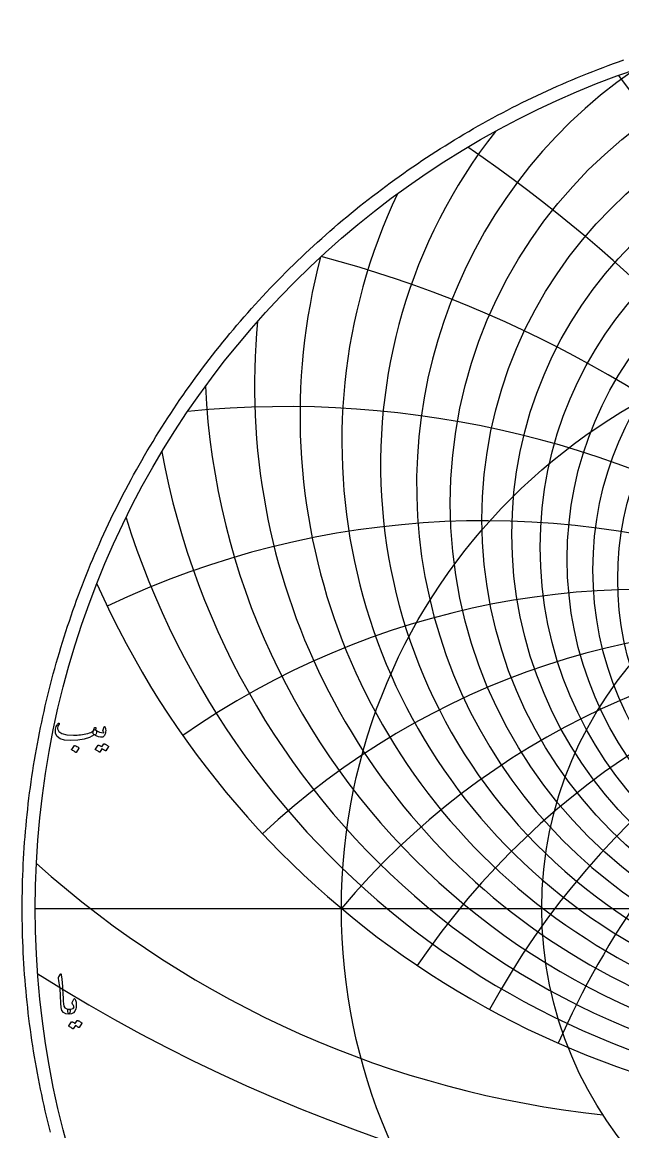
# Model space of a CAD drawing. Header units: millimetres. Extents: x -80 to 80, y -80 to 82.
# Drawn here: x -80.4 to -26.7, y -20 to 79.2 of the extents above; entities that cross this region are included whole.
import ezdxf

# ---------------------------------------------------------------- set-up
doc = ezdxf.new("R2010")
doc.units = ezdxf.units.MM
for name, color, linetype in [('CUT_OUTER', 1, 'Continuous'), ('ENGRAVE', 7, 'Continuous'), ('ENGRAVE_FINE', 8, 'Continuous'), ('TEXT', 5, 'Continuous')]:
    doc.layers.add(name, color=color, linetype=linetype)

msp = doc.modelspace()

# ---------------------------------------------------------------- linework, layer by layer
at = {"layer": 'CUT_OUTER'}
msp.add_lwpolyline([(-77.8401, -20.0063), (-77.9614, -19.5283), (-78.0798, -19.0496), (-78.1952, -18.5701), (-78.3077, -18.09), (-78.4172, -17.6092), (-78.5238, -17.1277), (-78.6274, -16.6455), (-78.728, -16.1628), (-78.8257, -15.6794), (-78.9204, -15.1954), (-79.0122, -14.7109), (-79.101, -14.2258), (-79.1868, -13.7402), (-79.2696, -13.2541), (-79.3494, -12.7674), (-79.4263, -12.2803), (-79.5001, -11.7927), (-79.571, -11.3047), (-79.6388, -10.8163), (-79.7037, -10.3274), (-79.7656, -9.8381), (-79.8244, -9.3485), (-79.8803, -8.8586), (-79.9332, -8.3683), (-79.983, -7.8776), (-80.0298, -7.3867), (-80.0736, -6.8955), (-80.1144, -6.4041), (-80.1522, -5.9124), (-80.187, -5.4205), (-80.2188, -4.9283), (-80.2475, -4.436), (-80.2732, -3.9436), (-80.2959, -3.4509), (-80.3155, -2.9582), (-80.3322, -2.4653), (-80.3458, -1.9724), (-80.3564, -1.4793), (-80.3639, -0.9863), (-80.3685, -0.4931), (-80.37, 0), (-80.3685, 0.4931), (-80.3639, 0.9863), (-80.3564, 1.4793), (-80.3458, 1.9724), (-80.3322, 2.4653), (-80.3155, 2.9582), (-80.2959, 3.4509), (-80.2732, 3.9436), (-80.2475, 4.436), (-80.2188, 4.9283), (-80.187, 5.4205), (-80.1522, 5.9124), (-80.1144, 6.4041), (-80.0736, 6.8955), (-80.0298, 7.3867), (-79.983, 7.8776), (-79.9332, 8.3683), (-79.8803, 8.8586), (-79.8244, 9.3485), (-79.7656, 9.8381), (-79.7037, 10.3274), (-79.6388, 10.8163), (-79.571, 11.3047), (-79.5001, 11.7927), (-79.4263, 12.2803), (-79.3494, 12.7674), (-79.2696, 13.2541), (-79.1868, 13.7402), (-79.101, 14.2258), (-79.0122, 14.7109), (-78.9204, 15.1954), (-78.8257, 15.6794), (-78.728, 16.1628), (-78.6274, 16.6455), (-78.5238, 17.1277), (-78.4172, 17.6092), (-78.3077, 18.09), (-78.1952, 18.5701), (-78.0798, 19.0496), (-77.9614, 19.5283), (-77.8401, 20.0063), (-77.7159, 20.4836), (-77.5888, 20.96), (-77.4587, 21.4357), (-77.3257, 21.9106), (-77.1898, 22.3846), (-77.051, 22.8578), (-76.9093, 23.3302), (-76.7647, 23.8016), (-76.6172, 24.2722), (-76.4668, 24.7419), (-76.3136, 25.2106), (-76.1575, 25.6784), (-75.9985, 26.1452), (-75.8366, 26.611), (-75.6719, 27.0758), (-75.5043, 27.5396), (-75.3339, 28.0024), (-75.1607, 28.4641), (-74.9846, 28.9248), (-74.8057, 29.3843), (-74.624, 29.8428), (-74.4395, 30.3001), (-74.2522, 30.7563), (-74.0621, 31.2113), (-73.8692, 31.6651), (-73.6735, 32.1178), (-73.475, 32.5692), (-73.2738, 33.0195), (-73.0698, 33.4684), (-72.8631, 33.9162), (-72.6536, 34.3626), (-72.4414, 34.8078), (-72.2265, 35.2516), (-72.0088, 35.6941), (-71.7884, 36.1353), (-71.5654, 36.5751), (-71.3396, 37.0135), (-71.1111, 37.4505), (-70.88, 37.8862), (-70.6462, 38.3204), (-70.4098, 38.7531), (-70.1706, 39.1844), (-69.9289, 39.6142), (-69.6845, 40.0426), (-69.4375, 40.4694), (-69.1879, 40.8947), (-68.9356, 41.3184), (-68.6808, 41.7406), (-68.4234, 42.1613), (-68.1634, 42.5803), (-67.9009, 42.9978), (-67.6358, 43.4136), (-67.3681, 43.8278), (-67.0979, 44.2403), (-66.8252, 44.6512), (-66.55, 45.0604), (-66.2722, 45.4679), (-65.992, 45.8736), (-65.7093, 46.2777), (-65.4241, 46.68), (-65.1364, 47.0806), (-64.8463, 47.4794), (-64.5538, 47.8764), (-64.2588, 48.2715), (-63.9614, 48.6649), (-63.6616, 49.0565), (-63.3594, 49.4462), (-63.0548, 49.834), (-62.7479, 50.22), (-62.4385, 50.604), (-62.1269, 50.9862), (-61.8128, 51.3664), (-61.4965, 51.7447), (-61.1778, 52.1211), (-60.8569, 52.4955), (-60.5336, 52.8679), (-60.2081, 53.2384), (-59.8803, 53.6068), (-59.5502, 53.9732), (-59.2179, 54.3376), (-58.8834, 54.6999), (-58.5467, 55.0602), (-58.2077, 55.4184), (-57.8666, 55.7745), (-57.5233, 56.1285), (-57.1778, 56.4804), (-56.8302, 56.8302), (-56.4804, 57.1778), (-56.1285, 57.5233), (-55.7745, 57.8666), (-55.4184, 58.2077), (-55.0602, 58.5467), (-54.6999, 58.8834), (-54.3376, 59.2179), (-53.9732, 59.5502), (-53.6068, 59.8803), (-53.2384, 60.2081), (-52.8679, 60.5336), (-52.4955, 60.8569), (-52.1211, 61.1778), (-51.7447, 61.4965), (-51.3664, 61.8128), (-50.9862, 62.1269), (-50.604, 62.4385), (-50.22, 62.7479), (-49.834, 63.0548), (-49.4462, 63.3594), (-49.0565, 63.6616), (-48.6649, 63.9614), (-48.2715, 64.2588), (-47.8764, 64.5538), (-47.4794, 64.8463), (-47.0806, 65.1364), (-46.68, 65.4241), (-46.2777, 65.7093), (-45.8736, 65.992), (-45.4679, 66.2722), (-45.0604, 66.55), (-44.6512, 66.8252), (-44.2403, 67.0979), (-43.8278, 67.3681), (-43.4136, 67.6358), (-42.9978, 67.9009), (-42.5803, 68.1634), (-42.1613, 68.4234), (-41.7406, 68.6808), (-41.3184, 68.9356), (-40.8947, 69.1879), (-40.4694, 69.4375), (-40.0426, 69.6845), (-39.6142, 69.9289), (-39.1844, 70.1706), (-38.7531, 70.4098), (-38.3204, 70.6462), (-37.8862, 70.88), (-37.4505, 71.1111), (-37.0135, 71.3396), (-36.5751, 71.5654), (-36.1353, 71.7884), (-35.6941, 72.0088), (-35.2516, 72.2265), (-34.8078, 72.4414), (-34.3626, 72.6536), (-33.9162, 72.8631), (-33.4684, 73.0698), (-33.0195, 73.2738), (-32.5692, 73.475), (-32.1178, 73.6735), (-31.6651, 73.8692), (-31.2113, 74.0621), (-30.7563, 74.2522), (-30.3001, 74.4395), (-29.8428, 74.624), (-29.3843, 74.8057), (-28.9248, 74.9846), (-28.4641, 75.1607), (-28.0024, 75.3339), (-27.5396, 75.5043), (-27.0758, 75.6719), (-26.611, 75.8366)], dxfattribs=at)
at = {"layer": 'ENGRAVE'}
msp.add_lwpolyline([(-79.2, 0), (79.2, 0)], dxfattribs=at)
for centre, radius in [((0, 0), 79.2), ((0, 34.7522), 39.2879), ((0, 29.4204), 27.1568), ((0, 0), 51.8435), ((0, 0), 33.9362)]:
    msp.add_circle(centre, radius, dxfattribs=at)
for centre, radius, start, end in [((0, 44.0485), 55.5419, 165.229653, 14.770347), ((0, 61.7847), 80.6541, 203.97548, 336.02452), ((0, -43.5018), 67.6769, 40, 140), ((0, -43.5018), 67.6769, 40, 140), ((-19.0512, 71.1001), 90.0328, 228.168317, 263.981304)]:
    msp.add_arc(centre, radius, start, end, dxfattribs=at)
at = {"layer": 'ENGRAVE_FINE'}
for centre, radius in [((0, 36.2101), 42.1169), ((0, 33.4458), 36.6167), ((0, 32.2731), 34.0835), ((0, 31.2194), 31.6718), ((0, 30.272), 29.3671)]:
    msp.add_circle(centre, radius, dxfattribs=at)
for centre, radius, start, end in [((0, 37.8404), 45.1265, 124.801633, 55.198367), ((-185.9406, -43.5018), 197.8739, 7.344159, 36.585691), ((-185.9406, -43.5018), 197.8739, 7.344159, 36.585691), ((0, 39.6686), 48.3442, 141.990147, 38.009853), ((-117.2198, -43.5018), 135.3537, 11.140372, 55.492982), ((-117.2198, -43.5018), 135.3537, 11.140372, 55.492982), ((0, 41.7254), 51.8027, 154.69046, 25.30954), ((-80.6541, -43.5018), 105.2865, 15.092561, 75.137638), ((-80.6541, -43.5018), 105.2865, 15.092561, 75.137638), ((0, 46.6844), 59.6105, 174.434401, 5.565599), ((0, 49.6913), 64.0688, 182.713134, 357.286866), ((-56.7876, -43.5018), 88.3459, 19.26514, 95.711992), ((-56.7876, -43.5018), 88.3459, 19.26514, 95.711992), ((0, 53.1427), 68.9929, 190.30301, 349.69699), ((0, 57.1329), 74.4795, 197.355869, 342.644131), ((-39.0733, -43.5018), 78.1465, 23.734738, 115.544112), ((-39.0733, -43.5018), 78.1465, 23.734738, 115.544112), ((39.0733, -43.5018), 78.1465, 64.455888, 156.265262), ((39.0733, -43.5018), 78.1465, 64.455888, 156.265262), ((-24.6324, -43.5018), 72.0202, 28.59547, 125.068875), ((-24.6324, -43.5018), 72.0202, 28.59547, 125.068875), ((24.6324, -43.5018), 72.0202, 54.931125, 151.40453), ((24.6324, -43.5018), 72.0202, 54.931125, 151.40453), ((-11.9333, -43.5018), 68.7209, 33.966107, 133.101185), ((-11.9333, -43.5018), 68.7209, 33.966107, 133.101185), ((11.9333, -43.5018), 68.7209, 46.898815, 146.033893), ((11.9333, -43.5018), 68.7209, 46.898815, 146.033893), ((0, 118.9871), 147.7245, 237.678517, 302.321483)]:
    msp.add_arc(centre, radius, start, end, dxfattribs=at)
at = {"layer": 'TEXT'}
for points in [[(-73.8092, 15.9485), (-73.8043, 15.946), (-73.7998, 15.9435), (-73.7956, 15.941), (-73.7917, 15.9385), (-73.7878, 15.9357), (-73.7836, 15.9323), (-73.779, 15.9282), (-73.7742, 15.9235), (-73.7339, 15.8761), (-73.718, 15.8086), (-73.7264, 15.7212), (-73.7592, 15.6138), (-73.7895, 15.5485), (-73.8204, 15.5076), (-73.8519, 15.4911), (-73.8841, 15.4989), (-73.9003, 15.5067), (-73.9141, 15.5101), (-73.9253, 15.5092), (-73.9341, 15.5039), (-74.3438, 15.2797), (-74.8334, 15.1216), (-75.4029, 15.0298), (-76.0524, 15.0042), (-76.5776, 15.0492), (-76.9742, 15.1691), (-77.2421, 15.364), (-77.3814, 15.6338), (-77.4029, 15.7612), (-77.4076, 15.8886), (-77.3954, 16.016), (-77.3664, 16.1434), (-77.3268, 16.2561), (-77.2777, 16.3594), (-77.2193, 16.4534), (-77.1516, 16.5381), (-77.1388, 16.5487), (-77.1253, 16.5555), (-77.1113, 16.5587), (-77.0966, 16.558), (-77.0829, 16.5521), (-77.0716, 16.5443), (-77.0629, 16.5346), (-77.0566, 16.5231), (-77.0538, 16.5118), (-77.0554, 16.4981), (-77.0613, 16.4818), (-77.0716, 16.4631), (-77.1441, 16.3569), (-77.1915, 16.2533), (-77.214, 16.1521), (-77.2115, 16.0534), (-77.0929, 15.8061), (-76.8168, 15.6288), (-76.3834, 15.5213), (-75.7926, 15.4839), (-75.6304, 15.4864), (-75.4685, 15.4939), (-75.3069, 15.5064), (-75.1456, 15.5238), (-74.9856, 15.5463), (-74.8278, 15.5738), (-74.6721, 15.6063), (-74.5186, 15.6437), (-74.3697, 15.6862), (-74.2476, 15.7287), (-74.1523, 15.7711), (-74.084, 15.8136), (-74.0576, 15.8361), (-74.0334, 15.8636), (-74.0114, 15.896), (-73.9915, 15.9335), (-73.9729, 15.9754), (-73.9547, 16.021), (-73.9367, 16.0703), (-73.9191, 16.1234), (-73.9122, 16.1396), (-73.9016, 16.1533), (-73.8872, 16.1646), (-73.8691, 16.1733), (-73.8498, 16.178), (-73.8316, 16.1771), (-73.8148, 16.1705), (-73.7992, 16.1583), (-73.7867, 16.1415), (-73.7792, 16.1209), (-73.7767, 16.0965), (-73.7792, 16.0684)], [(-73.959, 15.5488), (-74.0134, 15.6003), (-74.0415, 15.665), (-74.0434, 15.7427), (-74.019, 15.8336), (-73.9662, 15.9151), (-73.9178, 15.9647), (-73.8738, 15.9825), (-73.8341, 15.9685), (-73.6468, 15.8445), (-73.4594, 15.7574), (-73.2721, 15.7071), (-73.0847, 15.6937), (-73.0782, 15.695), (-73.0735, 15.6987), (-73.0707, 15.7049), (-73.0697, 15.7137), (-73.0744, 15.7302), (-73.0885, 15.7549), (-73.1119, 15.7877), (-73.1447, 15.8286), (-73.1509, 15.8411), (-73.1547, 15.8536), (-73.1559, 15.8661), (-73.1547, 15.8786), (-73.0348, 16.2233), (-73.0291, 16.2364), (-73.0223, 16.2458), (-73.0142, 16.2514), (-73.0048, 16.2533), (-72.9954, 16.2517), (-72.9873, 16.247), (-72.9804, 16.2392), (-72.9748, 16.2283), (-72.9373, 16.1162), (-72.9149, 16.0047), (-72.9074, 15.8939), (-72.9149, 15.7836), (-72.9392, 15.6466), (-72.9723, 15.5351), (-73.0142, 15.4492), (-73.0647, 15.3889), (-73.1031, 15.3558), (-73.1384, 15.3315), (-73.1706, 15.3159), (-73.1996, 15.309), (-73.367, 15.3053), (-73.5494, 15.344), (-73.7467, 15.4252), (-73.959, 15.5488)], [(-75.7027, 14.5596), (-75.6965, 14.5658), (-75.6877, 14.5696), (-75.6765, 14.5708), (-75.6627, 14.5696), (-75.5656, 14.5302), (-75.4741, 14.4821), (-75.3883, 14.4253), (-75.308, 14.3597), (-75.3002, 14.3497), (-75.2968, 14.3398), (-75.2977, 14.3298), (-75.303, 14.3198), (-75.5378, 13.9401), (-75.5466, 13.931), (-75.5578, 13.9288), (-75.5715, 13.9335), (-75.5878, 13.9451), (-75.6018, 13.9551), (-75.624, 13.97), (-75.6543, 13.99), (-75.6927, 14.015), (-75.7399, 14.045), (-75.7964, 14.08), (-75.8623, 14.1199), (-75.9375, 14.1649), (-75.9475, 14.1724), (-75.9525, 14.1799), (-75.9525, 14.1874), (-75.9475, 14.1949)], [(-73.0697, 14.6995), (-73.0635, 14.7057), (-73.0547, 14.7095), (-73.0435, 14.7107), (-73.0298, 14.7095), (-72.9806, 14.691), (-72.933, 14.6707), (-72.8869, 14.6486), (-72.8424, 14.6245), (-72.7992, 14.5983), (-72.7569, 14.5696), (-72.7155, 14.5384), (-72.675, 14.5046), (-72.6672, 14.4943), (-72.6638, 14.4834), (-72.6647, 14.4718), (-72.67, 14.4597), (-72.9099, 14.08), (-72.9164, 14.075), (-72.9261, 14.075), (-72.9389, 14.08), (-72.9548, 14.0899), (-72.9658, 14.0992), (-72.9836, 14.1118), (-73.0082, 14.1279), (-73.0398, 14.1474), (-73.0785, 14.1707), (-73.1247, 14.198), (-73.1784, 14.2294), (-73.2396, 14.2648), (-73.4295, 13.97), (-73.4382, 13.961), (-73.4494, 13.9588), (-73.4632, 13.9635), (-73.4794, 13.975), (-73.4935, 13.985), (-73.5156, 14), (-73.5459, 14.02), (-73.5843, 14.045), (-73.6315, 14.075), (-73.688, 14.1099), (-73.7539, 14.1499), (-73.8291, 14.1949), (-73.837, 14.2024), (-73.8404, 14.2099), (-73.8395, 14.2173), (-73.8341, 14.2248), (-73.5893, 14.5896), (-73.5831, 14.5958), (-73.5743, 14.5996), (-73.5631, 14.6008), (-73.5494, 14.5996), (-73.5075, 14.586), (-73.4669, 14.5702), (-73.4276, 14.5522), (-73.3895, 14.5321), (-73.3526, 14.5101), (-73.317, 14.4865), (-73.2827, 14.4614), (-73.2496, 14.4347)], [(-76.9495, -5.8677), (-76.9398, -5.8527), (-76.9308, -5.8427), (-76.9223, -5.8377), (-76.9145, -5.8377), (-76.9027, -5.8443), (-76.892, -5.864), (-76.8827, -5.8968), (-76.8746, -5.9427), (-76.8333, -6.3158), (-76.7996, -6.6609), (-76.7734, -6.9778), (-76.7547, -7.2666), (-76.7426, -7.5136), (-76.7315, -7.735), (-76.7214, -7.9308), (-76.7122, -8.101), (-76.7042, -8.2456), (-76.6978, -8.3645), (-76.693, -8.4579), (-76.6897, -8.5257), (-76.6454, -8.7286), (-76.5473, -8.8779), (-76.3956, -8.9734), (-76.1901, -9.0153), (-76.1329, -9.0303), (-76.0964, -9.0652), (-76.0805, -9.1202), (-76.0852, -9.1951), (-76.1086, -9.3132), (-76.1339, -9.3975), (-76.161, -9.4481), (-76.1901, -9.4649), (-76.4792, -9.4268), (-76.6922, -9.3126), (-76.829, -9.1221), (-76.8895, -8.8554), (-76.8991, -8.7278), (-76.9077, -8.6), (-76.9153, -8.4718), (-76.922, -8.3433), (-76.9281, -8.2145), (-76.9339, -8.0854), (-76.9394, -7.9559), (-76.9445, -7.8262), (-76.9539, -7.5787), (-76.967, -7.3559), (-76.9838, -7.1578), (-77.0045, -6.9844), (-77.0288, -6.8178), (-77.0569, -6.6402), (-77.0888, -6.4518), (-77.1244, -6.2524), (-77.129, -6.2165), (-77.1281, -6.1837), (-77.1216, -6.1541), (-77.1094, -6.1275)], [(-75.8903, -8.4108), (-75.7504, -8.101), (-75.7298, -8.067), (-75.708, -8.0548), (-75.6849, -8.0645), (-75.6605, -8.096), (-75.6155, -8.1905), (-75.5806, -8.289), (-75.5556, -8.3915), (-75.5406, -8.4982), (-75.5359, -8.6095), (-75.5418, -8.7261), (-75.5584, -8.8481), (-75.5856, -8.9753), (-75.6683, -9.1895), (-75.7966, -9.3425), (-75.9706, -9.4343), (-76.1901, -9.4649), (-76.2154, -9.449), (-76.2413, -9.4012), (-76.2678, -9.3216), (-76.295, -9.2101), (-76.3028, -9.1505), (-76.3013, -9.1015), (-76.2903, -9.0631), (-76.27, -9.0353), (-76.2538, -9.0247), (-76.2351, -9.0178), (-76.2138, -9.0147), (-76.1901, -9.0153), (-76.0518, -9.0109), (-75.9315, -8.9828), (-75.8294, -8.931), (-75.7454, -8.8554), (-75.7417, -8.8495), (-75.7404, -8.8417), (-75.7417, -8.832), (-75.7454, -8.8204), (-75.7651, -8.7499), (-75.7941, -8.678), (-75.8326, -8.605), (-75.8803, -8.5307), (-75.8959, -8.5026), (-75.9028, -8.4732), (-75.9009, -8.4426), (-75.8903, -8.4108)], [(-75.4457, -10.0295), (-75.4394, -10.0233), (-75.4307, -10.0195), (-75.4194, -10.0183), (-75.4057, -10.0195), (-75.3565, -10.0379), (-75.3089, -10.0582), (-75.2628, -10.0804), (-75.2183, -10.1044), (-75.1751, -10.1307), (-75.1328, -10.1594), (-75.0914, -10.1906), (-75.051, -10.2243), (-75.0432, -10.2347), (-75.0397, -10.2456), (-75.0407, -10.2571), (-75.046, -10.2693), (-75.2858, -10.649), (-75.2923, -10.654), (-75.302, -10.654), (-75.3148, -10.649), (-75.3308, -10.639), (-75.3417, -10.6298), (-75.3595, -10.6172), (-75.3841, -10.6011), (-75.4157, -10.5816), (-75.4544, -10.5583), (-75.5006, -10.531), (-75.5543, -10.4996), (-75.6155, -10.4642), (-75.8054, -10.7589), (-75.8141, -10.768), (-75.8254, -10.7702), (-75.8391, -10.7655), (-75.8553, -10.7539), (-75.8694, -10.7439), (-75.8916, -10.729), (-75.9219, -10.709), (-75.9603, -10.684), (-76.0074, -10.654), (-76.0639, -10.619), (-76.1298, -10.5791), (-76.2051, -10.5341), (-76.2129, -10.5266), (-76.2163, -10.5191), (-76.2154, -10.5116), (-76.2101, -10.5041), (-75.9653, -10.1394), (-75.959, -10.1332), (-75.9503, -10.1294), (-75.939, -10.1282), (-75.9253, -10.1294), (-75.8835, -10.143), (-75.8429, -10.1588), (-75.8035, -10.1767), (-75.7654, -10.1969), (-75.7286, -10.2189), (-75.693, -10.2425), (-75.6586, -10.2676), (-75.6255, -10.2943)]]:
    msp.add_lwpolyline(points, close=True, dxfattribs=at)

doc.saveas('drawing.dxf')
